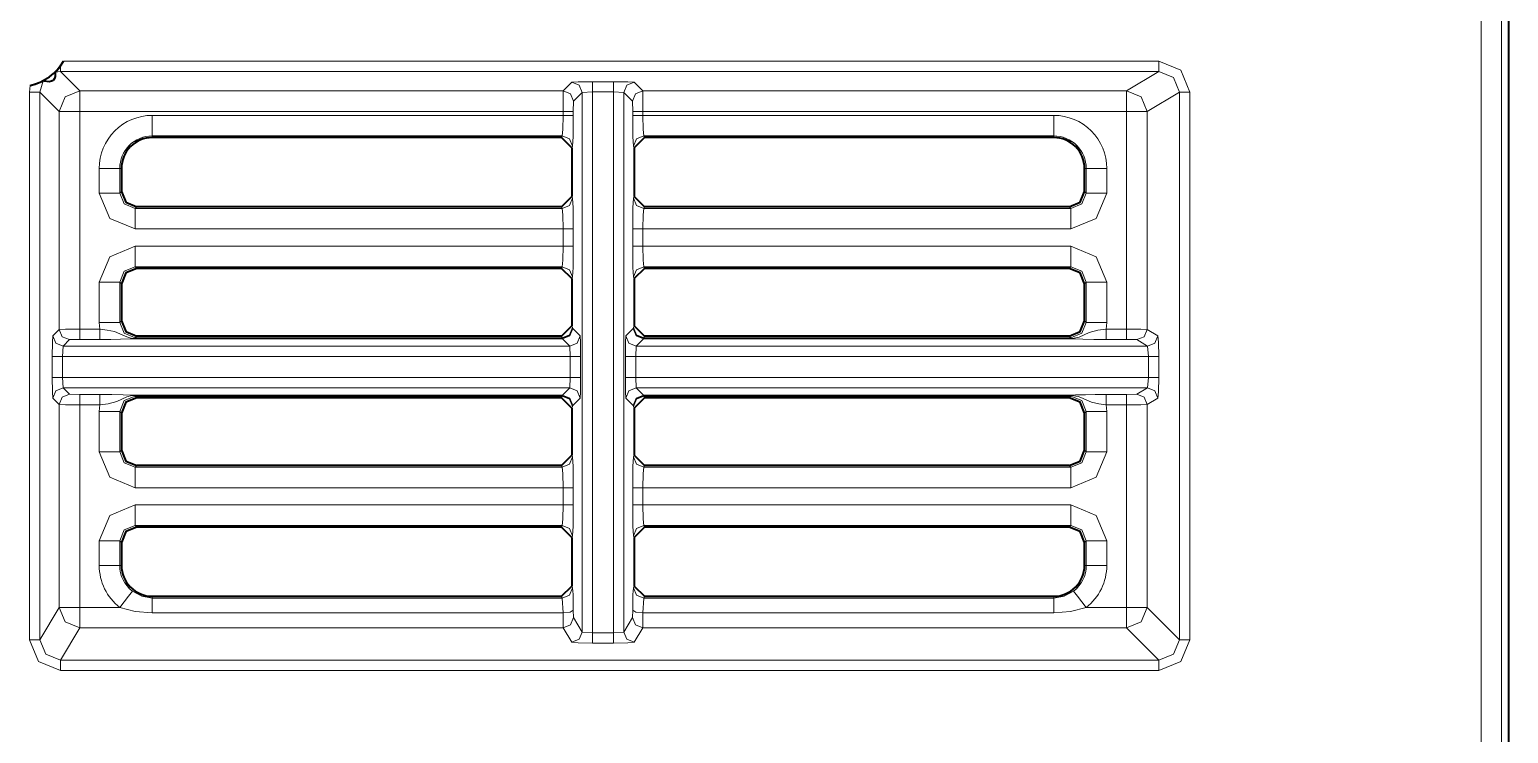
# Model space of a CAD drawing. Header units: millimetres. Extents: x 0 to 2941, y -405 to 1422.
# Drawn here: x 1199.6 to 1271.6, y 848.2 to 882.4 of the extents above; entities that cross this region are included whole.
import ezdxf

# ---------------------------------------------------------------- set-up
doc = ezdxf.new("R2010")
doc.units = ezdxf.units.MM
doc.layers.add('FINE', color=9, linetype='Continuous')
doc.layers.add('OUTLINE', color=7, linetype='Continuous')

msp = doc.modelspace()

# ---------------------------------------------------------------- linework, layer by layer
at = {"layer": 'FINE', "lineweight": 9}
for p, q in [((1270.226, 715.717), (1270.226, 1265.691)), ((1201.079, 880.377), (1200.824, 880.345)), ((1201.079, 880.377), (1202.023, 879.434)), ((1254.546, 880.377), (1201.079, 880.377)), ((1201.224, 880.877), (1254.546, 880.877)), ((1252.972, 879.434), (1254.546, 880.377)), ((1199.58, 879.378), (1199.615, 879.701)), ((1200.237, 879.917), (1200.079, 879.378)), ((1199.58, 852.713), (1199.58, 879.378)), ((1200.079, 879.378), (1200.079, 852.713)), ((1201.023, 878.434), (1200.079, 879.378)), ((1202.023, 879.434), (1225.556, 879.434)), ((1226.056, 878.934), (1226.043, 878.434)), ((1226.976, 879.379), (1226.476, 879.354)), ((1228.002, 879.379), (1226.976, 879.379)), ((1228.502, 879.354), (1228.002, 879.379)), ((1228.922, 878.934), (1228.502, 879.354)), ((1228.502, 879.354), (1228.502, 853.086)), ((1228.934, 878.434), (1228.922, 878.934)), ((1255.546, 879.378), (1253.971, 878.434)), ((1256.045, 879.378), (1256.045, 852.712)), ((1201.023, 867.821), (1201.023, 878.434)), ((1202.023, 878.434), (1202.023, 867.833)), ((1225.543, 878.434), (1202.023, 878.434)), ((1205.548, 878.238), (1225.543, 878.238)), ((1225.543, 878.238), (1225.543, 878.434)), ((1226.043, 878.434), (1226.043, 878.238)), ((1228.934, 878.238), (1228.934, 878.434)), ((1252.972, 878.434), (1229.434, 878.434)), ((1229.434, 878.434), (1229.434, 878.238)), ((1229.434, 878.238), (1249.429, 878.238)), ((1253.971, 878.434), (1253.971, 867.821)), ((1205.548, 877.24), (1205.548, 877.159)), ((1225.506, 877.24), (1205.548, 877.24)), ((1225.466, 877.159), (1225.506, 877.24)), ((1226.006, 876.74), (1225.965, 876.658)), ((1229.013, 876.658), (1228.972, 876.74)), ((1229.471, 877.24), (1229.512, 877.159)), ((1249.429, 877.24), (1229.471, 877.24)), ((1249.429, 877.159), (1249.429, 877.24)), ((1202.969, 874.46), (1202.969, 875.659)), ((1204.049, 875.659), (1203.967, 875.659)), ((1203.967, 875.659), (1203.967, 874.46)), ((1251.01, 875.659), (1250.929, 875.659)), ((1252.009, 875.659), (1252.009, 874.46)), ((1203.967, 874.46), (1204.049, 874.542)), ((1225.965, 874.293), (1226.006, 874.211)), ((1228.972, 874.211), (1229.013, 874.293)), ((1204.797, 873.793), (1204.716, 873.711)), ((1229.512, 873.793), (1229.471, 873.711)), ((1229.471, 873.711), (1250.262, 873.711)), ((1250.262, 873.711), (1250.18, 873.793)), ((1225.543, 872.713), (1204.716, 872.713)), ((1225.543, 871.873), (1225.543, 872.713)), ((1226.043, 872.713), (1226.043, 871.873)), ((1250.262, 872.713), (1229.434, 872.713)), ((1229.434, 872.713), (1229.434, 871.873)), ((1204.716, 871.873), (1225.543, 871.873)), ((1229.434, 871.873), (1250.262, 871.873)), ((1204.716, 870.874), (1204.797, 870.793)), ((1225.506, 870.874), (1204.716, 870.874)), ((1225.466, 870.793), (1225.506, 870.874)), ((1226.006, 870.375), (1225.965, 870.293)), ((1229.013, 870.293), (1228.972, 870.375)), ((1250.18, 870.793), (1250.262, 870.874)), ((1202.969, 868.16), (1202.969, 870.125)), ((1252.009, 870.125), (1252.009, 868.16)), ((1202.999, 867.833), (1202.969, 868.16)), ((1252.009, 868.16), (1251.978, 867.833)), ((1200.708, 867.505), (1201.023, 867.821)), ((1202.023, 867.833), (1202.999, 867.833)), ((1204.797, 867.493), (1204.716, 867.411)), ((1204.716, 867.379), (1225.514, 867.379)), ((1225.514, 867.363), (1204.716, 867.363)), ((1225.514, 867.379), (1225.506, 867.411)), ((1225.872, 867.005), (1225.514, 867.363)), ((1225.965, 867.993), (1226.006, 867.911)), ((1226.006, 867.911), (1226.014, 867.862)), ((1226.014, 867.862), (1226.371, 867.505)), ((1228.606, 867.505), (1228.964, 867.862)), ((1228.964, 867.862), (1228.972, 867.911)), ((1228.972, 867.911), (1229.013, 867.993)), ((1229.471, 867.411), (1229.463, 867.379)), ((1229.463, 867.379), (1250.262, 867.379)), ((1250.262, 867.363), (1229.463, 867.363)), ((1229.512, 867.493), (1229.471, 867.411)), ((1229.471, 867.411), (1250.262, 867.411)), ((1250.262, 867.411), (1250.18, 867.493)), ((1253.971, 867.821), (1254.497, 867.505)), ((1201.208, 867.005), (1201.182, 866.506)), ((1201.523, 867.321), (1201.208, 867.005)), ((1201.208, 867.005), (1225.872, 867.005)), ((1202.023, 867.333), (1201.523, 867.321)), ((1202.999, 867.333), (1202.023, 867.333)), ((1225.897, 866.506), (1225.872, 867.005)), ((1229.106, 867.005), (1229.081, 866.506)), ((1252.972, 867.333), (1251.978, 867.333)), ((1253.471, 867.321), (1252.972, 867.333)), ((1254.04, 866.506), (1253.998, 867.005)), ((1200.682, 865.48), (1200.682, 866.506)), ((1225.897, 866.506), (1201.182, 866.506)), ((1201.182, 866.506), (1201.182, 865.48)), ((1225.897, 865.48), (1225.897, 866.506)), ((1226.397, 866.506), (1226.397, 865.48)), ((1228.581, 865.48), (1228.581, 866.506)), ((1254.04, 865.48), (1254.04, 866.506)), ((1254.54, 866.506), (1254.54, 865.48)), ((1201.182, 865.48), (1225.897, 865.48)), ((1201.182, 865.48), (1201.208, 864.98)), ((1225.872, 864.98), (1225.897, 865.48)), ((1229.081, 865.48), (1229.106, 864.98)), ((1253.998, 864.98), (1254.04, 865.48)), ((1201.023, 864.165), (1200.708, 864.48)), ((1201.208, 864.98), (1201.523, 864.665)), ((1225.872, 864.98), (1201.208, 864.98)), ((1201.523, 864.665), (1202.023, 864.652)), ((1202.023, 864.652), (1202.999, 864.652)), ((1204.716, 864.623), (1225.514, 864.623)), ((1225.514, 864.606), (1204.716, 864.606)), ((1225.506, 864.574), (1225.514, 864.606)), ((1225.514, 864.623), (1225.872, 864.98)), ((1226.371, 864.48), (1226.014, 864.123)), ((1228.964, 864.123), (1228.606, 864.48)), ((1250.262, 864.606), (1229.463, 864.606)), ((1229.463, 864.606), (1229.471, 864.574)), ((1250.18, 864.493), (1250.262, 864.574)), ((1253.471, 864.664), (1253.998, 864.98)), ((1254.497, 864.48), (1253.971, 864.165)), ((1201.023, 854.286), (1201.023, 864.165)), ((1202.969, 863.825), (1202.999, 864.152)), ((1202.969, 861.86), (1202.969, 863.825)), ((1226.006, 864.075), (1225.965, 863.993)), ((1226.014, 864.123), (1226.006, 864.075)), ((1228.972, 864.075), (1228.964, 864.123)), ((1229.013, 863.993), (1228.972, 864.075)), ((1251.01, 863.825), (1250.929, 863.744)), ((1251.01, 861.86), (1251.01, 863.825)), ((1252.009, 863.825), (1252.009, 861.86)), ((1252.972, 854.286), (1252.972, 864.152)), ((1253.971, 864.165), (1253.971, 854.286)), ((1203.967, 861.86), (1204.049, 861.942)), ((1225.965, 861.693), (1226.006, 861.611)), ((1228.972, 861.611), (1229.013, 861.693)), ((1250.929, 861.942), (1251.01, 861.86)), ((1204.797, 861.193), (1204.716, 861.111)), ((1204.716, 861.111), (1225.506, 861.111)), ((1225.506, 861.111), (1225.466, 861.193)), ((1229.512, 861.193), (1229.471, 861.111)), ((1229.471, 861.111), (1250.262, 861.111)), ((1250.262, 861.111), (1250.18, 861.193)), ((1226.043, 860.113), (1226.043, 859.273)), ((1228.934, 859.273), (1228.934, 860.113)), ((1250.262, 860.113), (1229.434, 860.113)), ((1229.434, 860.113), (1229.434, 859.273)), ((1229.434, 859.273), (1250.262, 859.273)), ((1225.506, 858.274), (1204.716, 858.274)), ((1204.716, 858.274), (1204.797, 858.193)), ((1225.466, 858.193), (1225.506, 858.274)), ((1250.18, 858.193), (1250.262, 858.274)), ((1204.049, 857.444), (1203.967, 857.525)), ((1203.967, 857.525), (1203.967, 856.328)), ((1226.006, 857.775), (1225.965, 857.693)), ((1229.013, 857.693), (1228.972, 857.775)), ((1251.01, 857.525), (1250.929, 857.444)), ((1251.01, 856.328), (1251.01, 857.525)), ((1252.009, 857.525), (1252.009, 856.328)), ((1203.967, 856.328), (1204.049, 856.328)), ((1250.929, 856.328), (1251.01, 856.328)), ((1225.965, 855.328), (1226.008, 855.242)), ((1228.97, 855.242), (1229.013, 855.328)), ((1205.548, 854.828), (1205.548, 854.742)), ((1225.544, 854.015), (1225.508, 854.742)), ((1229.47, 854.742), (1229.434, 854.015)), ((1229.512, 854.828), (1229.47, 854.742)), ((1229.47, 854.742), (1249.429, 854.742)), ((1249.429, 854.742), (1249.429, 854.828)), ((1200.079, 852.713), (1201.023, 854.286)), ((1225.544, 854.015), (1205.548, 854.015)), ((1225.556, 853.287), (1225.544, 854.015)), ((1228.502, 853.086), (1228.922, 853.787)), ((1228.922, 853.787), (1228.934, 854.151)), ((1229.434, 854.015), (1229.422, 853.287)), ((1249.429, 854.015), (1229.434, 854.015)), ((1251.007, 854.286), (1252.972, 854.286)), ((1202.023, 853.287), (1201.078, 851.713)), ((1226.476, 853.086), (1226.976, 853.044)), ((1228.002, 853.044), (1228.502, 853.086)), ((1252.972, 853.287), (1229.422, 853.287)), ((1254.547, 851.713), (1252.972, 853.287)), ((1228.002, 852.544), (1226.976, 852.544)), ((1201.078, 851.713), (1254.547, 851.713)), ((1254.547, 851.213), (1201.078, 851.213))]:
    msp.add_line(p, q, dxfattribs=at)
for points in [[(1271.226, 1265.691), (1271.226, 715.717), (1271.235, 715.699)], [(1201.079, 880.377), (1201.079, 880.456), (1201.079, 880.655)], [(1254.546, 880.377), (1254.546, 880.528), (1254.546, 880.877)], [(1254.546, 880.877), (1255.606, 880.438), (1256.045, 879.378)], [(1255.546, 879.378), (1255.253, 880.085), (1254.546, 880.377)], [(1225.556, 879.434), (1225.976, 879.854), (1226.278, 879.872), (1226.976, 879.879)], [(1226.476, 879.354), (1226.33, 879.707), (1225.976, 879.854)], [(1226.976, 879.379), (1226.976, 879.728), (1226.976, 879.879)], [(1226.976, 879.879), (1228.002, 879.879), (1228.7, 879.872), (1229.001, 879.854)], [(1228.002, 879.379), (1228.002, 879.728), (1228.002, 879.879)], [(1228.502, 879.354), (1228.648, 879.707), (1229.001, 879.854)], [(1229.001, 879.854), (1229.422, 879.434), (1252.972, 879.434)], [(1199.58, 879.378), (1199.928, 879.378), (1200.079, 879.378)], [(1201.023, 878.434), (1201.316, 879.141), (1202.023, 879.434)], [(1202.023, 878.434), (1202.023, 879.132), (1202.023, 879.434)], [(1225.543, 878.434), (1225.547, 879.132), (1225.556, 879.434)], [(1226.056, 878.934), (1225.91, 879.287), (1225.556, 879.434)], [(1226.056, 853.787), (1226.476, 853.086), (1226.476, 879.354), (1226.056, 878.934)], [(1226.976, 879.379), (1226.976, 853.044), (1228.002, 853.044), (1228.002, 879.379)], [(1228.922, 878.934), (1229.068, 879.287), (1229.422, 879.434)], [(1229.422, 879.434), (1229.431, 879.132), (1229.434, 878.434)], [(1252.972, 878.434), (1252.972, 879.132), (1252.972, 879.434)], [(1252.972, 879.434), (1253.678, 879.14), (1253.971, 878.434)], [(1253.971, 854.286), (1255.546, 852.712), (1255.546, 879.378)], [(1255.546, 879.378), (1255.7, 879.378), (1256.045, 879.378)], [(1201.023, 878.434), (1201.325, 878.434), (1202.023, 878.434)], [(1205.548, 878.238), (1205.548, 877.55), (1205.548, 877.24)], [(1225.506, 877.24), (1225.533, 877.55), (1225.543, 878.238)], [(1226.043, 878.434), (1225.892, 878.434), (1225.543, 878.434)], [(1225.543, 878.238), (1225.892, 878.238), (1226.043, 878.238)], [(1226.043, 878.238), (1226.033, 877.206), (1226.006, 876.74)], [(1228.934, 878.434), (1229.085, 878.434), (1229.434, 878.434)], [(1228.934, 878.238), (1229.085, 878.238), (1229.434, 878.238)], [(1228.972, 876.74), (1228.945, 877.206), (1228.934, 878.238)], [(1229.434, 878.238), (1229.445, 877.55), (1229.471, 877.24)], [(1249.429, 878.238), (1249.429, 877.55), (1249.429, 877.24)], [(1251.978, 867.833), (1252.972, 867.833), (1252.972, 878.434)], [(1252.972, 878.434), (1253.664, 878.434), (1253.971, 878.434)], [(1225.506, 877.24), (1225.859, 877.093), (1226.006, 876.74)], [(1228.972, 876.74), (1229.118, 877.093), (1229.471, 877.24)], [(1203.967, 875.659), (1203.657, 875.659), (1202.969, 875.659)], [(1250.929, 874.542), (1251.01, 874.46), (1251.01, 875.659)], [(1252.009, 875.659), (1251.321, 875.659), (1251.01, 875.659)], [(1203.967, 874.46), (1203.657, 874.46), (1202.969, 874.46)], [(1204.716, 872.713), (1203.48, 873.224), (1202.969, 874.46)], [(1203.967, 874.46), (1204.185, 873.93), (1204.716, 873.711)], [(1226.006, 874.211), (1225.859, 873.858), (1225.506, 873.711)], [(1226.006, 874.211), (1226.033, 873.745), (1226.043, 872.713)], [(1228.934, 871.873), (1228.934, 872.713), (1228.945, 873.745), (1228.972, 874.211)], [(1229.471, 873.711), (1229.118, 873.858), (1228.972, 874.211)], [(1250.262, 873.711), (1250.793, 873.93), (1251.01, 874.46)], [(1252.009, 874.46), (1251.498, 873.224), (1250.262, 872.713)], [(1252.009, 874.46), (1251.321, 874.46), (1251.01, 874.46)], [(1204.716, 873.711), (1225.506, 873.711), (1225.466, 873.793)], [(1204.716, 873.711), (1204.716, 873.401), (1204.716, 872.713)], [(1225.543, 872.713), (1225.533, 873.401), (1225.506, 873.711)], [(1229.471, 873.711), (1229.445, 873.401), (1229.434, 872.713)], [(1250.262, 873.711), (1250.262, 873.401), (1250.262, 872.713)], [(1226.043, 872.713), (1225.892, 872.713), (1225.543, 872.713)], [(1229.434, 872.713), (1229.085, 872.713), (1228.934, 872.713)], [(1202.969, 870.125), (1203.48, 871.361), (1204.716, 871.873)], [(1204.716, 871.873), (1204.716, 871.184), (1204.716, 870.874)], [(1225.506, 870.874), (1225.533, 871.184), (1225.543, 871.873)], [(1226.043, 871.873), (1225.892, 871.873), (1225.543, 871.873)], [(1226.043, 871.873), (1226.033, 870.84), (1226.006, 870.375)], [(1229.434, 871.873), (1229.085, 871.873), (1228.934, 871.873)], [(1228.972, 870.375), (1228.945, 870.84), (1228.934, 871.873)], [(1229.434, 871.873), (1229.445, 871.184), (1229.471, 870.874)], [(1250.262, 871.873), (1250.262, 871.184), (1250.262, 870.874)], [(1250.262, 871.873), (1251.498, 871.361), (1252.009, 870.125)], [(1204.716, 870.874), (1204.185, 870.656), (1203.967, 870.125)], [(1226.006, 870.375), (1225.859, 870.728), (1225.506, 870.874)], [(1229.471, 870.874), (1229.118, 870.728), (1228.972, 870.375)], [(1250.262, 870.874), (1229.471, 870.874), (1229.512, 870.793)], [(1251.01, 870.125), (1250.793, 870.656), (1250.262, 870.874)], [(1202.969, 870.125), (1203.657, 870.125), (1203.967, 870.125)], [(1204.049, 870.044), (1203.967, 870.125), (1203.967, 868.16), (1204.049, 868.242)], [(1250.929, 868.242), (1251.01, 868.16), (1251.01, 870.125), (1250.929, 870.044)], [(1251.01, 870.125), (1251.321, 870.125), (1252.009, 870.125)], [(1202.969, 868.16), (1203.657, 868.16), (1203.967, 868.16)], [(1203.967, 868.16), (1204.185, 867.63), (1204.716, 867.411)], [(1250.262, 867.411), (1250.793, 867.63), (1251.01, 868.16)], [(1251.01, 868.16), (1251.321, 868.16), (1252.009, 868.16)], [(1200.682, 866.506), (1200.69, 867.203), (1200.708, 867.505)], [(1201.208, 867.005), (1200.854, 867.152), (1200.708, 867.505)], [(1201.023, 867.821), (1201.325, 867.83), (1202.023, 867.833)], [(1201.523, 867.321), (1201.17, 867.467), (1201.023, 867.821)], [(1202.023, 867.333), (1202.023, 867.484), (1202.023, 867.833)], [(1202.999, 867.333), (1202.999, 867.484), (1202.999, 867.833)], [(1202.999, 867.833), (1203.363, 867.79), (1203.706, 867.713), (1204.224, 867.488), (1204.361, 867.436), (1204.467, 867.407), (1204.613, 867.384), (1204.683, 867.38), (1204.716, 867.379)], [(1204.716, 867.363), (1204.704, 867.363), (1204.676, 867.362), (1204.617, 867.361), (1204.568, 867.36), (1204.494, 867.357), (1204, 867.343), (1203.529, 867.336), (1202.999, 867.333)], [(1204.716, 867.411), (1225.506, 867.411), (1225.466, 867.493)], [(1204.716, 867.411), (1204.716, 867.401), (1204.716, 867.379)], [(1204.716, 867.363), (1204.716, 867.368), (1204.716, 867.379)], [(1225.506, 867.411), (1225.859, 867.558), (1226.006, 867.911)], [(1225.514, 867.363), (1225.868, 867.509), (1226.014, 867.862)], [(1225.514, 867.379), (1225.867, 867.522), (1226.014, 867.862)], [(1225.514, 867.363), (1225.514, 867.368), (1225.514, 867.379)], [(1225.872, 867.005), (1226.225, 867.152), (1226.371, 867.505)], [(1226.371, 867.505), (1226.389, 867.203), (1226.397, 866.506)], [(1228.581, 866.506), (1228.588, 867.203), (1228.606, 867.505)], [(1228.606, 867.505), (1228.753, 867.152), (1229.106, 867.005)], [(1228.964, 867.862), (1229.11, 867.509), (1229.463, 867.363)], [(1228.964, 867.862), (1229.111, 867.522), (1229.463, 867.379)], [(1228.972, 867.911), (1229.118, 867.558), (1229.471, 867.411)], [(1229.463, 867.363), (1229.106, 867.005), (1253.998, 867.005), (1253.471, 867.321)], [(1229.463, 867.379), (1229.463, 867.368), (1229.463, 867.363)], [(1250.262, 867.411), (1250.262, 867.401), (1250.262, 867.379), (1250.332, 867.382), (1250.419, 867.39), (1250.658, 867.45), (1251.158, 867.672), (1251.572, 867.783), (1251.978, 867.833)], [(1250.262, 867.379), (1250.262, 867.368), (1250.262, 867.363)], [(1251.978, 867.333), (1251.387, 867.337), (1250.839, 867.346), (1250.431, 867.359), (1250.323, 867.362), (1250.289, 867.363), (1250.262, 867.363)], [(1251.978, 867.833), (1251.978, 867.484), (1251.978, 867.333)], [(1252.972, 867.833), (1252.972, 867.484), (1252.972, 867.333)], [(1252.972, 867.833), (1253.664, 867.83), (1253.971, 867.821)], [(1253.971, 867.821), (1253.825, 867.467), (1253.471, 867.321)], [(1254.497, 867.505), (1254.351, 867.152), (1253.998, 867.005)], [(1254.497, 867.505), (1254.527, 867.203), (1254.54, 866.506)], [(1201.182, 866.506), (1200.833, 866.506), (1200.682, 866.506)], [(1225.897, 866.506), (1226.246, 866.506), (1226.397, 866.506)], [(1228.581, 866.506), (1228.732, 866.506), (1229.081, 866.506)], [(1254.04, 866.506), (1229.081, 866.506), (1229.081, 865.48), (1254.04, 865.48)], [(1254.54, 866.506), (1254.386, 866.506), (1254.04, 866.506)], [(1201.182, 865.48), (1200.833, 865.48), (1200.682, 865.48)], [(1200.708, 864.48), (1200.69, 864.782), (1200.682, 865.48)], [(1225.897, 865.48), (1226.246, 865.48), (1226.397, 865.48)], [(1226.397, 865.48), (1226.389, 864.782), (1226.371, 864.48)], [(1228.581, 865.48), (1228.732, 865.48), (1229.081, 865.48)], [(1228.606, 864.48), (1228.588, 864.782), (1228.581, 865.48)], [(1254.54, 865.48), (1254.386, 865.48), (1254.04, 865.48)], [(1254.54, 865.48), (1254.527, 864.782), (1254.497, 864.48)], [(1201.208, 864.98), (1200.854, 864.833), (1200.708, 864.48)], [(1201.523, 864.665), (1201.17, 864.518), (1201.023, 864.165)], [(1202.023, 864.652), (1202.023, 864.501), (1202.023, 864.152)], [(1202.999, 864.652), (1202.999, 864.501), (1202.999, 864.152)], [(1202.999, 864.652), (1203.591, 864.649), (1204.139, 864.64), (1204.547, 864.627), (1204.655, 864.623), (1204.689, 864.623), (1204.716, 864.623)], [(1204.716, 864.606), (1204.646, 864.604), (1204.559, 864.595), (1204.32, 864.535), (1203.82, 864.313), (1203.406, 864.202), (1202.999, 864.152)], [(1204.716, 864.574), (1204.185, 864.356), (1203.967, 863.825)], [(1204.716, 864.623), (1204.716, 864.618), (1204.716, 864.606)], [(1204.716, 864.606), (1204.716, 864.585), (1204.716, 864.574)], [(1225.466, 864.493), (1225.506, 864.574), (1204.716, 864.574), (1204.797, 864.493)], [(1225.506, 864.574), (1225.859, 864.428), (1226.006, 864.075)], [(1225.514, 864.623), (1225.868, 864.476), (1226.014, 864.123)], [(1225.514, 864.606), (1225.514, 864.618), (1225.514, 864.623)], [(1225.514, 864.606), (1225.867, 864.463), (1226.014, 864.123)], [(1225.872, 864.98), (1226.225, 864.833), (1226.371, 864.48)], [(1228.606, 864.48), (1228.753, 864.833), (1229.106, 864.98)], [(1228.964, 864.123), (1229.11, 864.476), (1229.463, 864.623)], [(1228.964, 864.123), (1229.111, 864.463), (1229.463, 864.606)], [(1228.972, 864.075), (1229.118, 864.428), (1229.471, 864.574)], [(1253.998, 864.98), (1229.106, 864.98), (1229.463, 864.623), (1250.262, 864.623)], [(1229.463, 864.623), (1229.463, 864.618), (1229.463, 864.606)], [(1250.262, 864.574), (1229.471, 864.574), (1229.512, 864.493)], [(1250.262, 864.623), (1250.274, 864.623), (1250.301, 864.623), (1250.361, 864.624), (1250.41, 864.626), (1250.484, 864.629), (1250.978, 864.643), (1251.448, 864.65), (1251.978, 864.652)], [(1250.262, 864.606), (1250.262, 864.618), (1250.262, 864.623)], [(1250.262, 864.606), (1250.262, 864.585), (1250.262, 864.574)], [(1251.978, 864.152), (1251.615, 864.195), (1251.272, 864.273), (1250.754, 864.498), (1250.617, 864.549), (1250.51, 864.578), (1250.364, 864.601), (1250.294, 864.606), (1250.262, 864.606)], [(1251.01, 863.825), (1250.793, 864.356), (1250.262, 864.574)], [(1251.978, 864.652), (1252.972, 864.652), (1253.471, 864.664)], [(1251.978, 864.152), (1251.978, 864.501), (1251.978, 864.652)], [(1252.972, 864.152), (1252.972, 864.501), (1252.972, 864.652)], [(1253.971, 864.165), (1253.825, 864.518), (1253.471, 864.664)], [(1254.497, 864.48), (1254.351, 864.833), (1253.998, 864.98)], [(1202.023, 864.152), (1201.325, 864.156), (1201.023, 864.165)], [(1202.999, 864.152), (1202.023, 864.152), (1202.023, 854.286), (1203.971, 854.286)], [(1202.969, 863.825), (1203.657, 863.825), (1203.967, 863.825)], [(1204.049, 863.744), (1203.967, 863.825), (1203.967, 861.86)], [(1251.01, 863.825), (1251.321, 863.825), (1252.009, 863.825)], [(1252.972, 864.152), (1251.978, 864.152), (1252.009, 863.825)], [(1253.971, 864.165), (1253.664, 864.156), (1252.972, 864.152)], [(1202.969, 861.86), (1203.657, 861.86), (1203.967, 861.86)], [(1204.716, 860.113), (1203.48, 860.624), (1202.969, 861.86)], [(1203.967, 861.86), (1204.185, 861.33), (1204.716, 861.111)], [(1226.006, 861.611), (1225.859, 861.258), (1225.506, 861.111)], [(1226.006, 861.611), (1226.033, 861.145), (1226.043, 860.113)], [(1228.934, 860.113), (1228.945, 861.145), (1228.972, 861.611)], [(1229.471, 861.111), (1229.118, 861.258), (1228.972, 861.611)], [(1250.262, 861.111), (1250.793, 861.33), (1251.01, 861.86)], [(1252.009, 861.86), (1251.498, 860.624), (1250.262, 860.113)], [(1251.01, 861.86), (1251.321, 861.86), (1252.009, 861.86)], [(1204.716, 861.111), (1204.716, 860.801), (1204.716, 860.113)], [(1225.543, 860.113), (1225.533, 860.801), (1225.506, 861.111)], [(1229.471, 861.111), (1229.445, 860.801), (1229.434, 860.113)], [(1250.262, 861.111), (1250.262, 860.801), (1250.262, 860.113)], [(1204.716, 859.273), (1225.543, 859.273), (1225.543, 860.113), (1204.716, 860.113)], [(1226.043, 860.113), (1225.892, 860.113), (1225.543, 860.113)], [(1229.434, 860.113), (1229.085, 860.113), (1228.934, 860.113)], [(1202.969, 856.328), (1202.969, 857.525), (1203.48, 858.761), (1204.716, 859.273)], [(1204.716, 858.274), (1204.716, 858.584), (1204.716, 859.273)], [(1225.506, 858.274), (1225.533, 858.584), (1225.543, 859.273)], [(1226.043, 859.273), (1225.892, 859.273), (1225.543, 859.273)], [(1226.043, 859.273), (1226.033, 858.24), (1226.006, 857.775)], [(1229.434, 859.273), (1229.085, 859.273), (1228.934, 859.273)], [(1228.972, 857.775), (1228.945, 858.24), (1228.934, 859.273)], [(1229.434, 859.273), (1229.445, 858.584), (1229.471, 858.274)], [(1250.262, 858.274), (1250.262, 858.584), (1250.262, 859.273)], [(1250.262, 859.273), (1251.498, 858.761), (1252.009, 857.525)], [(1204.716, 858.274), (1204.185, 858.056), (1203.967, 857.525)], [(1226.006, 857.775), (1225.859, 858.127), (1225.506, 858.274)], [(1229.471, 858.274), (1229.118, 858.127), (1228.972, 857.775)], [(1250.262, 858.274), (1229.471, 858.274), (1229.512, 858.193)], [(1251.01, 857.525), (1250.793, 858.056), (1250.262, 858.274)], [(1203.967, 857.525), (1203.657, 857.525), (1202.969, 857.525)], [(1251.01, 857.525), (1251.321, 857.525), (1252.009, 857.525)], [(1202.969, 856.328), (1203.657, 856.328), (1203.967, 856.328)], [(1251.01, 856.328), (1251.321, 856.328), (1252.009, 856.328)], [(1226.008, 855.242), (1225.862, 854.889), (1225.508, 854.742)], [(1226.008, 855.242), (1226.031, 854.916), (1226.044, 854.151), (1226.056, 853.787)], [(1228.934, 854.151), (1228.947, 854.916), (1228.97, 855.242)], [(1228.97, 855.242), (1229.116, 854.889), (1229.47, 854.742)], [(1203.971, 854.286), (1204.392, 854.831), (1204.581, 855.076)], [(1204.581, 855.076), (1205.036, 854.829), (1205.548, 854.742)], [(1205.548, 854.742), (1225.508, 854.742), (1225.466, 854.828)], [(1205.548, 854.015), (1205.548, 854.525), (1205.548, 854.742)], [(1249.429, 854.742), (1249.932, 854.826), (1250.396, 855.076)], [(1249.429, 854.015), (1249.429, 854.525), (1249.429, 854.742)], [(1251.007, 854.286), (1250.586, 854.831), (1250.396, 855.076)], [(1202.023, 853.287), (1201.316, 853.58), (1201.023, 854.286)], [(1201.023, 854.286), (1201.325, 854.286), (1202.023, 854.286)], [(1202.023, 853.287), (1202.023, 853.595), (1202.023, 854.286)], [(1205.548, 854.015), (1204.713, 854.086), (1203.971, 854.286)], [(1226.044, 854.151), (1225.893, 854.056), (1225.544, 854.015)], [(1226.056, 853.787), (1225.909, 853.434), (1225.556, 853.287)], [(1228.922, 853.787), (1229.068, 853.434), (1229.422, 853.287)], [(1228.934, 854.151), (1229.085, 854.056), (1229.434, 854.015)], [(1251.007, 854.286), (1250.25, 854.083), (1249.429, 854.015)], [(1253.971, 854.286), (1253.678, 853.581), (1252.972, 853.287)], [(1252.972, 853.287), (1252.972, 853.595), (1252.972, 854.286)], [(1252.972, 854.286), (1253.664, 854.286), (1253.971, 854.286)], [(1225.976, 852.587), (1225.556, 853.287), (1202.023, 853.287)], [(1226.476, 853.086), (1226.329, 852.733), (1225.976, 852.587)], [(1226.976, 853.044), (1226.976, 852.698), (1226.976, 852.544)], [(1229.422, 853.287), (1229.001, 852.587), (1228.7, 852.557), (1228.002, 852.544)], [(1228.002, 853.044), (1228.002, 852.698), (1228.002, 852.544)], [(1228.502, 853.086), (1228.648, 852.733), (1229.001, 852.587)], [(1199.58, 852.713), (1199.928, 852.713), (1200.079, 852.713)], [(1201.078, 851.213), (1200.018, 851.652), (1199.58, 852.713)], [(1200.079, 852.713), (1200.372, 852.005), (1201.078, 851.713)], [(1226.976, 852.544), (1226.278, 852.557), (1225.976, 852.587)], [(1254.547, 851.713), (1255.254, 852.005), (1255.546, 852.712)], [(1256.045, 852.712), (1255.606, 851.652), (1254.547, 851.213)], [(1255.546, 852.712), (1255.7, 852.712), (1256.045, 852.712)], [(1201.078, 851.213), (1201.078, 851.559), (1201.078, 851.713)], [(1254.547, 851.213), (1254.547, 851.559), (1254.547, 851.713)]]:
    msp.add_lwpolyline(points, dxfattribs=at)
for points in [[(1205.548, 878.239, 0.414223), (1202.969, 875.659)], [(1252.009, 875.659, 0.414214), (1249.429, 878.239)], [(1205.548, 877.24, 0.414214), (1203.967, 875.659)], [(1251.011, 875.659, 0.41423), (1249.429, 877.24)], [(1202.969, 856.328, 0.232262), (1203.971, 854.287)], [(1203.967, 856.328, 0.232249), (1204.581, 855.076)], [(1250.396, 855.076, 0.232198), (1251.011, 856.328)], [(1251.007, 854.287, 0.232339), (1252.009, 856.328)]]:
    msp.add_lwpolyline(points, format="xyb", dxfattribs=at)
at = {"layer": 'OUTLINE', "lineweight": 40}
for p, q in [((1271.558, 1265.691), (1271.558, 135.691)), ((1201.079, 880.655), (1201.224, 880.877)), ((1225.466, 877.159), (1205.548, 877.159)), ((1225.965, 876.658), (1225.466, 877.159)), ((1229.512, 877.159), (1229.013, 876.658)), ((1249.429, 877.159), (1229.512, 877.159)), ((1225.965, 876.658), (1225.965, 874.293)), ((1229.013, 876.658), (1229.013, 874.293)), ((1250.929, 874.542), (1250.929, 875.659)), ((1225.466, 873.793), (1225.965, 874.293)), ((1229.013, 874.293), (1229.512, 873.793)), ((1225.466, 873.793), (1204.797, 873.793)), ((1250.18, 873.793), (1229.512, 873.793)), ((1225.466, 870.793), (1204.797, 870.793)), ((1225.965, 870.293), (1225.466, 870.793)), ((1225.965, 870.293), (1225.965, 867.993)), ((1229.512, 870.793), (1229.013, 870.293)), ((1229.013, 870.293), (1229.013, 867.993)), ((1250.18, 870.793), (1229.512, 870.793)), ((1204.049, 870.044), (1204.049, 868.242)), ((1250.929, 868.242), (1250.929, 870.044)), ((1225.466, 867.493), (1204.797, 867.493)), ((1225.466, 867.493), (1225.965, 867.993)), ((1229.013, 867.993), (1229.512, 867.493)), ((1250.18, 867.493), (1229.512, 867.493)), ((1225.466, 864.493), (1204.797, 864.493)), ((1225.965, 863.993), (1225.466, 864.493)), ((1229.512, 864.493), (1229.013, 863.993)), ((1250.18, 864.493), (1229.512, 864.493)), ((1204.049, 863.744), (1204.049, 861.942)), ((1225.965, 863.993), (1225.965, 861.693)), ((1229.013, 863.993), (1229.013, 861.693)), ((1250.929, 861.942), (1250.929, 863.744)), ((1225.466, 861.193), (1225.965, 861.693)), ((1229.013, 861.693), (1229.512, 861.193)), ((1225.466, 861.193), (1204.797, 861.193)), ((1250.18, 861.193), (1229.512, 861.193)), ((1225.466, 858.193), (1204.797, 858.193)), ((1225.965, 857.693), (1225.466, 858.193)), ((1229.512, 858.193), (1229.013, 857.693)), ((1250.18, 858.193), (1229.512, 858.193)), ((1204.049, 857.444), (1204.049, 856.328)), ((1225.965, 857.693), (1225.965, 855.328)), ((1229.013, 857.693), (1229.013, 855.328)), ((1250.929, 856.328), (1250.929, 857.444)), ((1225.466, 854.828), (1225.965, 855.328)), ((1229.013, 855.328), (1229.512, 854.828)), ((1205.548, 854.828), (1225.466, 854.828)), ((1229.512, 854.828), (1249.429, 854.828))]:
    msp.add_line(p, q, dxfattribs=at)
for points in [[(1199.615, 879.701, 0.207918), (1201.224, 880.877)], [(1205.548, 877.159, 0.414214), (1204.049, 875.659)], [(1250.929, 875.659, 0.414214), (1249.429, 877.159)], [(1204.049, 856.328, 0.414214), (1205.548, 854.828)], [(1249.429, 854.828, 0.414214), (1250.929, 856.328)]]:
    msp.add_lwpolyline(points, format="xyb", dxfattribs=at)
for points in [[(1200.824, 880.345), (1200.831, 880.279), (1200.826, 880.133), (1200.797, 880.039), (1200.742, 879.962), (1200.729, 879.95), (1200.722, 879.944), (1200.72, 879.943), (1200.717, 879.941), (1200.715, 879.939), (1200.712, 879.937), (1200.708, 879.935), (1200.701, 879.929), (1200.681, 879.918), (1200.639, 879.899), (1200.54, 879.878), (1200.285, 879.904), (1200.237, 879.917)], [(1200.824, 880.345), (1200.836, 880.36), (1200.882, 880.411), (1200.996, 880.545), (1201.079, 880.655)], [(1199.615, 879.701), (1199.856, 879.767), (1200.04, 879.833), (1200.172, 879.889), (1200.221, 879.911), (1200.237, 879.917)], [(1204.049, 875.659), (1204.049, 874.542), (1204.268, 874.012), (1204.797, 873.793)], [(1250.18, 873.793), (1250.71, 874.012), (1250.929, 874.542)], [(1204.797, 870.793), (1204.268, 870.574), (1204.049, 870.044)], [(1250.929, 870.044), (1250.71, 870.574), (1250.18, 870.793)], [(1204.049, 868.242), (1204.268, 867.712), (1204.797, 867.493)], [(1250.18, 867.493), (1250.71, 867.712), (1250.929, 868.242)], [(1204.797, 864.493), (1204.268, 864.274), (1204.049, 863.744)], [(1250.929, 863.744), (1250.71, 864.274), (1250.18, 864.493)], [(1204.049, 861.942), (1204.268, 861.412), (1204.797, 861.193)], [(1250.18, 861.193), (1250.71, 861.412), (1250.929, 861.942)], [(1204.797, 858.193), (1204.268, 857.974), (1204.049, 857.444)], [(1250.929, 857.444), (1250.71, 857.974), (1250.18, 858.193)]]:
    msp.add_lwpolyline(points, dxfattribs=at)

doc.saveas('drawing.dxf')
